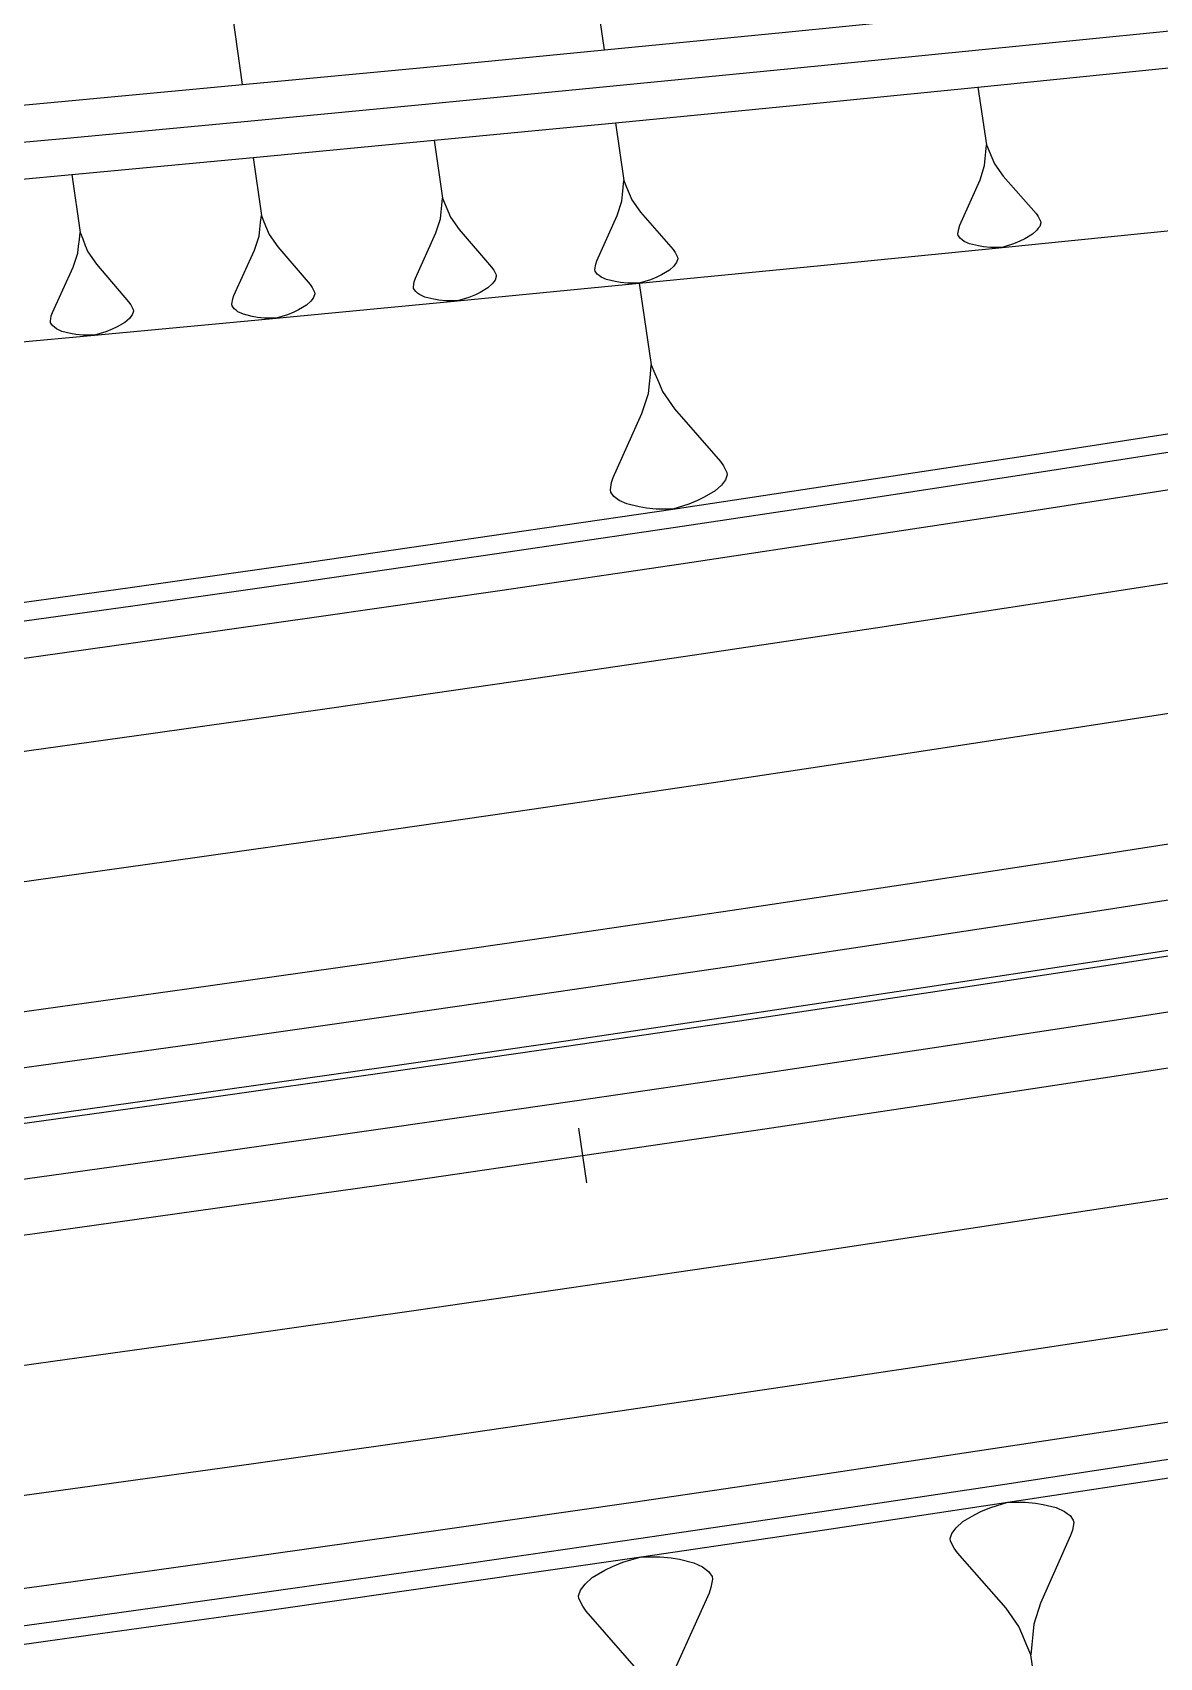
# Model space of a CAD drawing. Extents: x 389565 to 391267, y 804651 to 804848.
# Drawn here: x 390700.48 to 390731.05, y 804715.15 to 804759.24 of the extents above; entities that cross this region are included whole.
import ezdxf

# ---------------------------------------------------------------- set-up
doc = ezdxf.new("R2010")
doc.units = 0
doc.layers.get('0').update_dxf_attribs({"linetype": 'CONTINUOUS'})

msp = doc.modelspace()

# ---------------------------------------------------------------- linework, layer by layer
at = {"color": 7}
for p, q in [((390715.9997, 804758.7723), (390715.7336, 804760.5637)), ((390706.182, 804757.83), (390705.9136, 804759.7011)), ((390726.1225, 804757.7626), (390726.3636, 804756.1934)), ((390716.2936, 804756.794), (390716.5269, 804755.2236)), ((390711.3796, 804756.319), (390711.609, 804754.7481)), ((390726.3463, 804756.0072), (390726.3636, 804756.1934)), ((390726.3636, 804756.1934), (390726.436, 804756.021)), ((390706.466, 804755.8502), (390706.6915, 804754.2787)), ((390726.1876, 804755.2485), (390726.3118, 804755.6347)), ((390726.3118, 804755.6347), (390726.3291, 804755.821)), ((390726.3291, 804755.821), (390726.3463, 804756.0072)), ((390726.436, 804756.021), (390726.5084, 804755.8485)), ((390726.5084, 804755.8485), (390726.5808, 804755.6761)), ((390726.5808, 804755.6761), (390726.8153, 804755.3449)), ((390701.5527, 804755.3876), (390701.7742, 804753.8155)), ((390716.5087, 804755.0375), (390716.5269, 804755.2236)), ((390716.5269, 804755.2236), (390716.5984, 804755.0508)), ((390725.6425, 804754.0174), (390726.1876, 804755.2485)), ((390726.8153, 804755.3449), (390727.7049, 804754.3343)), ((390711.5903, 804754.562), (390711.609, 804754.7481)), ((390711.609, 804754.7481), (390711.6801, 804754.5751)), ((390716.4723, 804754.6652), (390716.4905, 804754.8514)), ((390716.4905, 804754.8514), (390716.5087, 804755.0375)), ((390716.5984, 804755.0508), (390716.6699, 804754.878)), ((390716.6699, 804754.878), (390716.7415, 804754.7052)), ((390716.7415, 804754.7052), (390716.9743, 804754.3729)), ((390706.6723, 804754.0926), (390706.6915, 804754.2787)), ((390706.6915, 804754.2787), (390706.7621, 804754.1055)), ((390711.553, 804754.1898), (390711.5717, 804754.3759)), ((390711.5717, 804754.3759), (390711.5903, 804754.562)), ((390711.6801, 804754.5751), (390711.7512, 804754.4021)), ((390711.7512, 804754.4021), (390711.8223, 804754.2291)), ((390715.7948, 804753.0512), (390716.3461, 804754.2796)), ((390716.3461, 804754.2796), (390716.4723, 804754.6652)), ((390716.9743, 804754.3729), (390717.8588, 804753.3579)), ((390727.7049, 804754.3343), (390727.7635, 804754.2515)), ((390706.6341, 804753.7205), (390706.6532, 804753.9066)), ((390706.6532, 804753.9066), (390706.6723, 804754.0926)), ((390706.7621, 804754.1055), (390706.8328, 804753.9324)), ((390706.8328, 804753.9324), (390706.9035, 804753.7592)), ((390711.4259, 804753.8045), (390711.553, 804754.1898)), ((390711.8223, 804754.2291), (390712.0543, 804753.8962)), ((390712.0543, 804753.8962), (390712.9363, 804752.879)), ((390725.5873, 804753.7794), (390725.6114, 804753.9208)), ((390725.6114, 804753.9208), (390725.6425, 804754.0174)), ((390727.7289, 804753.8791), (390727.6082, 804753.7687)), ((390727.7669, 804753.9308), (390727.7289, 804753.8791)), ((390727.7635, 804754.2515), (390727.829, 804754.1239)), ((390727.8048, 804753.9825), (390727.7669, 804753.9308)), ((390727.8359, 804754.0791), (390727.8048, 804753.9825)), ((390727.829, 804754.1239), (390727.8359, 804754.0791)), ((390701.7154, 804753.2575), (390701.735, 804753.4435)), ((390701.735, 804753.4435), (390701.7546, 804753.6295)), ((390701.7546, 804753.6295), (390701.7742, 804753.8155)), ((390701.7742, 804753.8155), (390701.8445, 804753.6422)), ((390701.8445, 804753.6422), (390701.9147, 804753.4688)), ((390701.9147, 804753.4688), (390701.9849, 804753.2955)), ((390706.506, 804753.3356), (390706.6341, 804753.7205)), ((390706.9035, 804753.7592), (390707.1346, 804753.4257)), ((390707.1346, 804753.4257), (390708.014, 804752.4063)), ((390710.8716, 804752.5775), (390711.4259, 804753.8045)), ((390725.5941, 804753.7346), (390725.5873, 804753.7794)), ((390725.6528, 804753.6518), (390725.5941, 804753.7346)), ((390725.7045, 804753.6139), (390725.6528, 804753.6518)), ((390725.7562, 804753.5759), (390725.7045, 804753.6139)), ((390725.9045, 804753.5069), (390725.7562, 804753.5759)), ((390726.1424, 804753.4517), (390725.9045, 804753.5069)), ((390726.2838, 804753.4275), (390726.1424, 804753.4517)), ((390726.4701, 804753.4103), (390726.2838, 804753.4275)), ((390726.7908, 804753.4137), (390726.4701, 804753.4103)), ((390727.0977, 804753.5067), (390726.7908, 804753.4137)), ((390727.2702, 804753.5791), (390727.0977, 804753.5067)), ((390727.3978, 804753.6446), (390727.2702, 804753.5791)), ((390727.6082, 804753.7687), (390727.3978, 804753.6446)), ((390701.5864, 804752.8729), (390701.7154, 804753.2575)), ((390701.9849, 804753.2955), (390702.2152, 804752.9615)), ((390702.2152, 804752.9615), (390703.0921, 804751.9398)), ((390705.9486, 804752.11), (390706.506, 804753.3356)), ((390715.7384, 804752.8136), (390715.7633, 804752.9548)), ((390715.7633, 804752.9548), (390715.7948, 804753.0512)), ((390717.8588, 804753.3579), (390717.917, 804753.2748)), ((390717.9188, 804752.954), (390717.8806, 804752.9025)), ((390717.917, 804753.2748), (390717.9819, 804753.1469)), ((390717.957, 804753.0056), (390717.9188, 804752.954)), ((390717.9885, 804753.102), (390717.957, 804753.0056)), ((390717.9819, 804753.1469), (390717.9885, 804753.102)), ((390701.0259, 804751.6487), (390701.5864, 804752.8729)), ((390710.8398, 804752.4812), (390710.8716, 804752.5775)), ((390712.9363, 804752.879), (390712.9943, 804752.7957)), ((390712.9943, 804752.7957), (390713.0588, 804752.6676)), ((390713.0336, 804752.5264), (390712.9952, 804752.475)), ((390713.0654, 804752.6228), (390713.0336, 804752.5264)), ((390713.0588, 804752.6676), (390713.0654, 804752.6228)), ((390715.7451, 804752.7687), (390715.7384, 804752.8136)), ((390715.8033, 804752.6856), (390715.7451, 804752.7687)), ((390715.8548, 804752.6474), (390715.8033, 804752.6856)), ((390715.9064, 804752.6092), (390715.8548, 804752.6474)), ((390716.0543, 804752.5395), (390715.9064, 804752.6092)), ((390716.292, 804752.4831), (390716.0543, 804752.5395)), ((390717.2476, 804752.5333), (390716.9401, 804752.4418)), ((390717.4204, 804752.6049), (390717.2476, 804752.5333)), ((390717.5483, 804752.6697), (390717.4204, 804752.6049)), ((390717.7593, 804752.7928), (390717.5483, 804752.6697)), ((390717.8806, 804752.9025), (390717.7593, 804752.7928)), ((390705.9166, 804752.0137), (390705.9486, 804752.11)), ((390708.014, 804752.4063), (390708.0718, 804752.3229)), ((390708.0718, 804752.3229), (390708.1361, 804752.1947)), ((390708.1425, 804752.1498), (390708.1105, 804752.0535)), ((390708.1361, 804752.1947), (390708.1425, 804752.1498)), ((390710.8146, 804752.34), (390710.8398, 804752.4812)), ((390710.8211, 804752.2951), (390710.8146, 804752.34)), ((390710.8791, 804752.2119), (390710.8211, 804752.2951)), ((390710.9305, 804752.1735), (390710.8791, 804752.2119)), ((390710.982, 804752.1352), (390710.9305, 804752.1735)), ((390711.1297, 804752.0651), (390710.982, 804752.1352)), ((390711.3673, 804752.0081), (390711.1297, 804752.0651)), ((390712.4959, 804752.1271), (390712.323, 804752.056)), ((390712.624, 804752.1916), (390712.4959, 804752.1271)), ((390712.8354, 804752.3141), (390712.624, 804752.1916)), ((390712.9569, 804752.4236), (390712.8354, 804752.3141)), ((390712.9952, 804752.475), (390712.9569, 804752.4236)), ((390716.4333, 804752.4582), (390716.292, 804752.4831)), ((390716.6194, 804752.44), (390716.4333, 804752.4582)), ((390716.9401, 804752.4418), (390716.6194, 804752.44)), ((390716.9401, 804752.4418), (390717.2686, 804750.2306)), ((390700.9937, 804751.5525), (390701.0259, 804751.6487)), ((390703.0921, 804751.9398), (390703.1497, 804751.8563)), ((390703.1497, 804751.8563), (390703.2136, 804751.7279)), ((390703.2199, 804751.6829), (390703.1877, 804751.5868)), ((390703.2136, 804751.7279), (390703.2199, 804751.6829)), ((390705.891, 804751.8726), (390705.9166, 804752.0137)), ((390705.8974, 804751.8277), (390705.891, 804751.8726)), ((390705.9552, 804751.7443), (390705.8974, 804751.8277)), ((390706.0066, 804751.7059), (390705.9552, 804751.7443)), ((390706.0579, 804751.6674), (390706.0066, 804751.7059)), ((390706.2055, 804751.5969), (390706.0579, 804751.6674)), ((390707.5719, 804751.6555), (390707.3987, 804751.5848)), ((390707.7001, 804751.7197), (390707.5719, 804751.6555)), ((390707.9117, 804751.8417), (390707.7001, 804751.7197)), ((390708.0336, 804751.9508), (390707.9117, 804751.8417)), ((390708.072, 804752.0022), (390708.0336, 804751.9508)), ((390708.1105, 804752.0535), (390708.072, 804752.0022)), ((390711.5085, 804751.9829), (390711.3673, 804752.0081)), ((390711.6946, 804751.9642), (390711.5085, 804751.9829)), ((390712.0153, 804751.9652), (390711.6946, 804751.9642)), ((390712.323, 804752.056), (390712.0153, 804751.9652)), ((390700.9678, 804751.4114), (390700.9937, 804751.5525)), ((390700.9741, 804751.3665), (390700.9678, 804751.4114)), ((390701.0317, 804751.283), (390700.9741, 804751.3665)), ((390701.0829, 804751.2444), (390701.0317, 804751.283)), ((390701.1341, 804751.2058), (390701.0829, 804751.2444)), ((390701.2816, 804751.135), (390701.1341, 804751.2058)), ((390702.6481, 804751.1901), (390702.4747, 804751.1199)), ((390702.7765, 804751.254), (390702.6481, 804751.1901)), ((390702.9884, 804751.3755), (390702.7765, 804751.254)), ((390703.1105, 804751.4843), (390702.9884, 804751.3755)), ((390703.1491, 804751.5355), (390703.1105, 804751.4843)), ((390703.1877, 804751.5868), (390703.1491, 804751.5355)), ((390706.4429, 804751.5393), (390706.2055, 804751.5969)), ((390706.584, 804751.5138), (390706.4429, 804751.5393)), ((390706.7701, 804751.4946), (390706.584, 804751.5138)), ((390707.0908, 804751.4948), (390706.7701, 804751.4946)), ((390707.3987, 804751.5848), (390707.0908, 804751.4948)), ((390701.5188, 804751.0768), (390701.2816, 804751.135)), ((390701.6599, 804751.0509), (390701.5188, 804751.0768)), ((390701.8459, 804751.0313), (390701.6599, 804751.0509)), ((390702.1666, 804751.0306), (390701.8459, 804751.0313)), ((390702.4747, 804751.1199), (390702.1666, 804751.0306)), ((390717.2174, 804749.7064), (390717.243, 804749.9685)), ((390717.243, 804749.9685), (390717.2686, 804750.2306)), ((390717.2686, 804750.2306), (390717.3693, 804749.9873)), ((390717.3693, 804749.9873), (390717.4701, 804749.744)), ((390717.0141, 804748.9014), (390717.1917, 804749.4443)), ((390717.1917, 804749.4443), (390717.2174, 804749.7064)), ((390717.4701, 804749.744), (390717.5708, 804749.5007)), ((390717.5708, 804749.5007), (390717.8986, 804749.0328)), ((390717.8986, 804749.0328), (390719.144, 804747.6035)), ((390716.2379, 804747.1718), (390717.0141, 804748.9014)), ((390719.144, 804747.6035), (390719.226, 804747.4866)), ((390719.226, 804747.4866), (390719.3173, 804747.3064)), ((390719.3267, 804747.2433), (390719.2823, 804747.1075)), ((390719.3173, 804747.3064), (390719.3267, 804747.2433)), ((390716.1585, 804746.8372), (390716.1935, 804747.0361)), ((390716.1679, 804746.774), (390716.1585, 804746.8372)), ((390716.2498, 804746.657), (390716.1679, 804746.774)), ((390716.1935, 804747.0361), (390716.2379, 804747.1718)), ((390719.0039, 804746.8079), (390718.7068, 804746.6346)), ((390719.1747, 804746.9624), (390719.0039, 804746.8079)), ((390719.2285, 804747.035), (390719.1747, 804746.9624)), ((390719.2823, 804747.1075), (390719.2285, 804747.035)), ((390716.3224, 804746.6032), (390716.2498, 804746.657)), ((390716.3949, 804746.5494), (390716.3224, 804746.6032)), ((390716.6032, 804746.4512), (390716.3949, 804746.5494)), ((390716.9379, 804746.3718), (390716.6032, 804746.4512)), ((390717.1368, 804746.3368), (390716.9379, 804746.3718)), ((390717.3989, 804746.3112), (390717.1368, 804746.3368)), ((390718.2834, 804746.4426), (390717.8505, 804746.3137)), ((390718.5267, 804746.5433), (390718.2834, 804746.4426)), ((390718.7068, 804746.6346), (390718.5267, 804746.5433)), ((390717.8505, 804746.3137), (390717.3989, 804746.3112)), ((390725.719, 804718.8371), (390726.0326, 804719.0211)), ((390726.0326, 804719.0211), (390726.2228, 804719.1181)), ((390726.2228, 804719.1181), (390726.4797, 804719.2252)), ((390726.4797, 804719.2252), (390726.937, 804719.3626)), ((390726.937, 804719.3626), (390727.4144, 804719.3665)), ((390727.4144, 804719.3665), (390727.6915, 804719.3401)), ((390727.6915, 804719.3401), (390727.9019, 804719.3036)), ((390727.9019, 804719.3036), (390728.2559, 804719.2205)), ((390728.2559, 804719.2205), (390728.4763, 804719.1172)), ((390728.4763, 804719.1172), (390728.5532, 804719.0606)), ((390728.5532, 804719.0606), (390728.63, 804719.0039)), ((390728.63, 804719.0039), (390728.7169, 804718.8805)), ((390725.4255, 804718.5197), (390725.4822, 804718.5965)), ((390725.4822, 804718.5965), (390725.5389, 804718.6733)), ((390725.5389, 804718.6733), (390725.719, 804718.8371)), ((390728.6905, 804718.6033), (390728.644, 804718.4597)), ((390728.727, 804718.8137), (390728.6905, 804718.6033)), ((390728.7169, 804718.8805), (390728.727, 804718.8137)), ((390725.379, 804718.376), (390725.4255, 804718.5197)), ((390725.389, 804718.3093), (390725.379, 804718.376)), ((390725.4861, 804718.1191), (390725.389, 804718.3093)), ((390725.573, 804717.9957), (390725.4861, 804718.1191)), ((390728.644, 804718.4597), (390727.828, 804716.6293)), ((390716.2158, 804717.624), (390716.4948, 804717.7387)), ((390716.4948, 804717.7387), (390716.9911, 804717.8851)), ((390716.9911, 804717.8851), (390717.5086, 804717.8867)), ((390717.5086, 804717.8867), (390717.8088, 804717.8566)), ((390717.8088, 804717.8566), (390718.0366, 804717.8159)), ((390718.0366, 804717.8159), (390718.4198, 804717.7239)), ((390718.4198, 804717.7239), (390718.6581, 804717.6108)), ((390726.8934, 804716.4881), (390725.573, 804717.9957)), ((390715.4721, 804717.1456), (390715.6682, 804717.3222)), ((390715.6682, 804717.3222), (390716.0091, 804717.5198)), ((390716.0091, 804717.5198), (390716.2158, 804717.624)), ((390718.6581, 804717.6108), (390718.7411, 804717.549)), ((390718.7411, 804717.549), (390718.8241, 804717.4871)), ((390718.8241, 804717.4871), (390718.9177, 804717.3529)), ((390718.9282, 804717.2805), (390718.8875, 804717.0527)), ((390718.9177, 804717.3529), (390718.9282, 804717.2805)), ((390715.2972, 804716.8243), (390715.3485, 804716.9797)), ((390715.3078, 804716.7519), (390715.2972, 804716.8243)), ((390715.3485, 804716.9797), (390715.4103, 804717.0626)), ((390715.4103, 804717.0626), (390715.4721, 804717.1456)), ((390718.8363, 804716.8973), (390717.942, 804714.9179)), ((390718.8875, 804717.0527), (390718.8363, 804716.8973)), ((390715.4119, 804716.5452), (390715.3078, 804716.7519)), ((390715.5054, 804716.411), (390715.4119, 804716.5452)), ((390716.9283, 804714.7699), (390715.5054, 804716.411)), ((390727.2411, 804715.9944), (390726.8934, 804716.4881)), ((390727.828, 804716.6293), (390727.6417, 804716.0549)), ((390727.3482, 804715.7374), (390727.2411, 804715.9944)), ((390727.6417, 804716.0549), (390727.6153, 804715.7778)), ((390727.4553, 804715.4804), (390727.3482, 804715.7374)), ((390727.5625, 804715.2235), (390727.4553, 804715.4804)), ((390727.5889, 804715.5006), (390727.5625, 804715.2235)), ((390727.6153, 804715.7778), (390727.5889, 804715.5006)), ((390727.9155, 804712.8869), (390727.5625, 804715.2235))]:
    msp.add_line(p, q, dxfattribs=at)
at = {"color": 3}
msp.add_line((390715.2936, 804729.5118), (390715.5103, 804728.0275), dxfattribs=at)
at = {"color": 1, "linetype": 'CONTINUOUS'}
for points in [[(390700, 804757.2498), (390701.2737, 804757.368), (390706.182, 804757.83), (390711.0907, 804758.2981), (390715.9997, 804758.7723), (390720.909, 804759.2528), (390725.8187, 804759.7394), (390730.7288, 804760.2322), (390735.6392, 804760.7313), (390740.5501, 804761.2365), (390745.4613, 804761.748), (390750.373, 804762.2657), (390753.0541, 804762.5509), (390755.2849, 804762.7912), (390760.195, 804763.3357), (390765.103, 804763.9015), (390770.0086, 804764.4885), (390774.9118, 804765.0968), (390779.8125, 804765.7263), (390784.7106, 804766.377), (390789.606, 804767.0489)], [(390700, 804743.7462), (390703.1314, 804744.1834), (390708.0395, 804744.8812), (390712.9459, 804745.5913), (390717.8505, 804746.3137), (390722.7533, 804747.0483), (390727.6542, 804747.7952), (390732.5532, 804748.5543), (390737.4504, 804749.3256), (390742.3455, 804750.1092), (390747.2387, 804750.9051), (390752.1299, 804751.7131), (390754.7988, 804752.1593), (390757.0191, 804752.5334), (390761.9062, 804753.3659), (390766.7912, 804754.2107), (390771.6741, 804755.0676), (390776.5548, 804755.9367), (390781.4333, 804756.8181), (390786.3096, 804757.7116), (390791.1837, 804758.6173), (390796.0555, 804759.5352), (390800, 804761.1466)], [(390700, 804743.2413), (390703.2012, 804743.6883), (390708.1105, 804744.3863), (390713.0182, 804745.0966), (390717.924, 804745.8191), (390722.828, 804746.5539), (390727.7301, 804747.301), (390732.6304, 804748.0603), (390737.5288, 804748.8318), (390742.4252, 804749.6156), (390747.3196, 804750.4116), (390752.2121, 804751.2199), (390754.8816, 804751.6662), (390757.1024, 804752.0404), (390761.9908, 804752.8731), (390766.877, 804753.7181), (390771.7611, 804754.5752), (390776.6431, 804755.4446), (390781.5228, 804756.3262), (390786.4004, 804757.2199), (390791.2756, 804758.1259), (390796.1487, 804759.044)], [(390700, 804729.7622), (390700.1196, 804729.7786), (390705.0638, 804730.4689), (390710.0062, 804731.1716), (390714.9469, 804731.8866), (390719.8857, 804732.614), (390724.8227, 804733.3538), (390729.7579, 804734.1058), (390734.6911, 804734.8703), (390739.6224, 804735.647), (390744.5518, 804736.4361), (390749.4792, 804737.2375), (390754.4045, 804738.0512), (390757.092, 804738.5005), (390759.3279, 804738.8772), (390764.2491, 804739.7155), (390769.1682, 804740.5662), (390774.0852, 804741.4291), (390779, 804742.3043), (390783.9126, 804743.1918), (390788.823, 804744.0916), (390793.7311, 804745.0036), (390798.6369, 804745.9279), (390800, 804746.1883)], [(390700, 804729.6108), (390700.1402, 804729.63), (390705.0847, 804730.3204), (390710.0275, 804731.0231), (390714.9685, 804731.7382), (390719.9077, 804732.4657), (390724.8451, 804733.2055), (390729.7806, 804733.9576), (390734.7143, 804734.7221), (390739.646, 804735.4989), (390744.5757, 804736.288), (390749.5035, 804737.0895), (390754.4292, 804737.9032), (390757.1169, 804738.3526), (390759.3529, 804738.7293), (390764.2745, 804739.5677), (390769.194, 804740.4184), (390774.1113, 804741.2814), (390779.0265, 804742.1566), (390783.9394, 804743.0442), (390788.8502, 804743.9441), (390793.7587, 804744.8562), (390798.6648, 804745.7806), (390800, 804746.0356)], [(390700, 804715.9845), (390701.9903, 804716.2574), (390706.9683, 804716.9524), (390711.9445, 804717.6599), (390716.9189, 804718.3798), (390721.8915, 804719.1122), (390726.8623, 804719.857), (390731.8312, 804720.6142), (390736.7981, 804721.3839), (390741.7632, 804722.1659), (390746.7262, 804722.9604), (390751.6873, 804723.7673), (390756.6463, 804724.5865), (390759.3522, 804725.0389), (390761.6033, 804725.4182), (390766.5581, 804726.2623), (390771.5109, 804727.1187), (390776.4615, 804727.9875), (390781.4099, 804728.8687), (390786.3561, 804729.7623), (390791.3, 804730.6682), (390796.2417, 804731.5865), (390800, 804732.2946)], [(390700, 804715.4798), (390702.0588, 804715.7621), (390707.038, 804716.4573), (390712.0155, 804717.165), (390716.9911, 804717.8851), (390721.965, 804718.6176), (390726.937, 804719.3626), (390731.9071, 804720.12), (390736.8753, 804720.8899), (390741.8416, 804721.6721), (390746.8059, 804722.4668), (390751.7682, 804723.2738), (390756.7284, 804724.0933), (390759.435, 804724.5458), (390761.6866, 804724.9252), (390766.6427, 804725.7695), (390771.5967, 804726.6261), (390776.5485, 804727.4952), (390781.4982, 804728.3766), (390786.4456, 804729.2703), (390791.3907, 804730.1765), (390796.3336, 804731.095), (390800, 804731.7858)]]:
    msp.add_lwpolyline(points, dxfattribs=at)
at = {"color": 7, "linetype": 'CONTINUOUS'}
for points in [[(390700, 804756.2466), (390701.4132, 804756.3778), (390706.324, 804756.8401), (390711.2352, 804757.3085), (390716.1466, 804757.7832), (390721.0584, 804758.264), (390725.9706, 804758.751), (390730.8831, 804759.2442), (390735.796, 804759.7437), (390740.7093, 804760.2493), (390745.6231, 804760.7612), (390750.5372, 804761.2793), (390753.2197, 804761.5647), (390755.4516, 804761.8052), (390760.3642, 804762.3501), (390765.2746, 804762.9163), (390770.1827, 804763.5038), (390775.0883, 804764.1125), (390779.9915, 804764.7425), (390784.892, 804765.3936), (390789.7899, 804766.066)], [(390700, 804755.2433), (390701.5527, 804755.3876), (390706.466, 804755.8502), (390711.3796, 804756.319), (390716.2936, 804756.794), (390721.2079, 804757.2752), (390726.1225, 804757.7626), (390731.0375, 804758.2562), (390735.9529, 804758.756), (390740.8686, 804759.2621), (390745.7848, 804759.7744), (390750.7015, 804760.2929), (390753.3852, 804760.5785), (390755.6183, 804760.8192), (390760.5334, 804761.3645), (390765.4462, 804761.9312), (390770.3567, 804762.5191), (390775.2649, 804763.1282), (390780.1705, 804763.7586), (390785.0735, 804764.4102), (390789.9738, 804765.083)], [(390700, 804750.8291), (390702.1666, 804751.0306), (390707.0908, 804751.4948), (390712.0153, 804751.9652), (390716.9401, 804752.4418), (390721.8653, 804752.9246), (390726.7908, 804753.4137), (390731.7167, 804753.909), (390736.6429, 804754.4105), (390741.5696, 804754.9183), (390746.4966, 804755.4323), (390751.4241, 804755.9526), (390754.1138, 804756.2393), (390756.3518, 804756.4808), (390761.2777, 804757.028), (390766.2014, 804757.5965), (390771.1227, 804758.1863), (390776.0417, 804758.7973), (390780.9581, 804759.4297), (390785.872, 804760.0833), (390790.7831, 804760.7581)], [(390700, 804739.7074), (390703.6895, 804740.2225), (390708.6075, 804740.9218), (390713.5238, 804741.6333), (390718.4383, 804742.3571), (390723.351, 804743.0932), (390728.2618, 804743.8416), (390733.1707, 804744.6022), (390738.0777, 804745.3751), (390742.9827, 804746.1603), (390747.8858, 804746.9577), (390752.7869, 804747.7674), (390755.4611, 804748.2146), (390757.6859, 804748.5894), (390762.5828, 804749.4236), (390767.4777, 804750.27), (390772.3704, 804751.1287), (390777.261, 804751.9996), (390782.1494, 804752.8827), (390787.0355, 804753.778), (390791.9194, 804754.6856), (390796.801, 804755.6053), (390800, 804756.2163)], [(390700, 804736.1734), (390704.1778, 804736.7568), (390709.1045, 804737.4572), (390714.0295, 804738.17), (390718.9526, 804738.8951), (390723.8739, 804739.6325), (390728.7934, 804740.3822), (390733.7109, 804741.1442), (390738.6266, 804741.9184), (390743.5403, 804742.705), (390748.452, 804743.5038), (390753.3617, 804744.315), (390756.0406, 804744.7629), (390758.2693, 804745.1384), (390763.1749, 804745.974), (390768.0784, 804746.8219), (390772.9797, 804747.6821), (390777.8789, 804748.5545), (390782.7759, 804749.4392), (390787.6706, 804750.3361), (390792.5631, 804751.2453), (390797.4533, 804752.1667), (390800, 804752.6531)], [(390700, 804732.6395), (390704.6662, 804733.291), (390709.6015, 804733.9927), (390714.5351, 804734.7067), (390719.4669, 804735.4331), (390724.3969, 804736.1718), (390729.325, 804736.9228), (390734.2512, 804737.6861), (390739.1755, 804738.4617), (390744.0978, 804739.2497), (390749.0182, 804740.0499), (390753.9365, 804740.8625), (390756.6201, 804741.3112), (390758.8528, 804741.6873), (390763.767, 804742.5245), (390768.6791, 804743.3739), (390773.589, 804744.2356), (390778.4968, 804745.1095), (390783.4024, 804745.9958), (390788.3058, 804746.8942), (390793.2069, 804747.805), (390798.1057, 804748.728), (390800, 804749.0898)], [(390700, 804726.5827), (390700.5513, 804726.6583), (390705.5033, 804727.3497), (390710.4535, 804728.0535), (390715.4019, 804728.7697), (390720.3486, 804729.4982), (390725.2934, 804730.2391), (390730.2363, 804730.9924), (390735.1773, 804731.758), (390740.1165, 804732.536), (390745.0536, 804733.3263), (390749.9887, 804734.129), (390754.9219, 804734.944), (390757.6136, 804735.394), (390759.853, 804735.7713), (390764.7819, 804736.6109), (390769.7088, 804737.4629), (390774.6336, 804738.3272), (390779.5561, 804739.2038), (390784.4765, 804740.0927), (390789.3946, 804740.9939), (390794.3104, 804741.9073), (390799.224, 804742.8331), (390800, 804742.9813)], [(390700, 804723.05), (390701.031, 804723.1913), (390705.9916, 804723.8839), (390710.9505, 804724.589), (390715.9076, 804725.3064), (390720.8629, 804726.0362), (390725.8163, 804726.7784), (390730.7679, 804727.533), (390735.7176, 804728.3), (390740.6654, 804729.0793), (390745.6111, 804729.871), (390750.5549, 804730.6751), (390755.4967, 804731.4915), (390758.1931, 804731.9423), (390760.4364, 804732.3203), (390765.374, 804733.1614), (390770.3095, 804734.0148), (390775.2429, 804734.8806), (390780.174, 804735.7588), (390785.103, 804736.6492), (390790.0297, 804737.552), (390794.9542, 804738.4671), (390799.8763, 804739.3945), (390800, 804739.4181)], [(390700, 804719.5172), (390701.5107, 804719.7243), (390706.4799, 804720.4182), (390711.4475, 804721.1244), (390716.4133, 804721.8431), (390721.3772, 804722.5742), (390726.3393, 804723.3177), (390731.2995, 804724.0736), (390736.2579, 804724.8419), (390741.2143, 804725.6226), (390746.1687, 804726.4157), (390751.1211, 804727.2212), (390756.0715, 804728.039), (390758.7726, 804728.4906), (390761.0198, 804728.8692), (390765.9661, 804729.7118), (390770.9102, 804730.5668), (390775.8522, 804731.4341), (390780.792, 804732.3137), (390785.7295, 804733.2057), (390790.6649, 804734.1101), (390795.5979, 804735.0268), (390800, 804735.8562)]]:
    msp.add_lwpolyline(points, dxfattribs=at)
at = {"color": 2, "linetype": 'CONTINUOUS'}
for points in [[(390700, 804742.2316), (390703.3407, 804742.6981), (390708.2525, 804743.3964), (390713.1626, 804744.1071), (390718.0709, 804744.83), (390722.9774, 804745.5651), (390727.882, 804746.3126), (390732.7848, 804747.0722), (390737.6856, 804747.8442), (390742.5845, 804748.6284), (390747.4814, 804749.4248), (390752.3763, 804750.2335), (390755.0471, 804750.68), (390757.2691, 804751.0544), (390762.1599, 804751.8875), (390767.0486, 804752.7329), (390771.9352, 804753.5905), (390776.8196, 804754.4603), (390781.7018, 804755.3423), (390786.5818, 804756.2365), (390791.4596, 804757.1429), (390796.335, 804758.0615), (390800, 804758.7615)], [(390700, 804731.1249), (390704.8754, 804731.8057), (390709.8145, 804732.5079), (390714.7518, 804733.2225), (390719.6873, 804733.9494), (390724.621, 804734.6886), (390729.5528, 804735.4402), (390734.4827, 804736.2041), (390739.4107, 804736.9803), (390744.3368, 804737.7688), (390749.2608, 804738.5697), (390754.1828, 804739.3829), (390756.8685, 804739.8319), (390759.1028, 804740.2083), (390764.0207, 804741.0461), (390768.9365, 804741.8961), (390773.8502, 804742.7585), (390778.7616, 804743.6331), (390783.6709, 804744.52), (390788.578, 804745.4191), (390793.4828, 804746.3306), (390798.3853, 804747.2543), (390800, 804747.5627)], [(390700, 804728.0967), (390700.3458, 804728.1441), (390705.294, 804728.835), (390710.2405, 804729.5383), (390715.1852, 804730.2539), (390720.1282, 804730.9819), (390725.0693, 804731.7223), (390730.0085, 804732.475), (390734.9458, 804733.24), (390739.8812, 804734.0174), (390744.8146, 804734.8072), (390749.7461, 804735.6092), (390754.6755, 804736.4236), (390757.3652, 804736.8733), (390759.6029, 804737.2503), (390764.5282, 804738.0893), (390769.4514, 804738.9406), (390774.3724, 804739.8043), (390779.2913, 804740.6802), (390784.208, 804741.5684), (390789.1224, 804742.469), (390794.0345, 804743.3818), (390798.9444, 804744.3068), (390800, 804744.5085)], [(390700, 804716.9939), (390701.8533, 804717.2479), (390706.8288, 804717.9426), (390711.8025, 804718.6498), (390716.7744, 804719.3693), (390721.7446, 804720.1013), (390726.7129, 804720.8458), (390731.6793, 804721.6026), (390736.6438, 804722.3719), (390741.6063, 804723.1535), (390746.5669, 804723.9476), (390751.5255, 804724.7541), (390756.4821, 804725.573), (390759.1866, 804726.0251), (390761.4366, 804726.4042), (390766.389, 804727.2478), (390771.3393, 804728.1039), (390776.2874, 804728.9722), (390781.2333, 804729.853), (390786.1771, 804730.7461), (390791.1185, 804731.6516), (390796.0577, 804732.5694), (390800, 804733.3122)]]:
    msp.add_lwpolyline(points, dxfattribs=at)
at = {"color": 3, "linetype": 'CONTINUOUS'}
msp.add_lwpolyline([(390700, 804726.5827), (390700.5513, 804726.6583), (390705.5033, 804727.3497), (390710.4535, 804728.0535), (390715.4019, 804728.7697), (390720.3486, 804729.4982), (390725.2934, 804730.2391), (390730.2363, 804730.9924), (390735.1773, 804731.758), (390740.1165, 804732.536), (390745.0536, 804733.3263), (390749.9887, 804734.129), (390754.9219, 804734.944), (390757.6136, 804735.394), (390759.853, 804735.7713), (390764.7819, 804736.6109), (390769.7088, 804737.4629), (390774.6336, 804738.3272), (390779.5561, 804739.2038), (390784.4765, 804740.0927), (390789.3946, 804740.9939), (390794.3104, 804741.9073), (390799.224, 804742.8331), (390800, 804742.9813)], dxfattribs=at)

doc.saveas('drawing.dxf')
